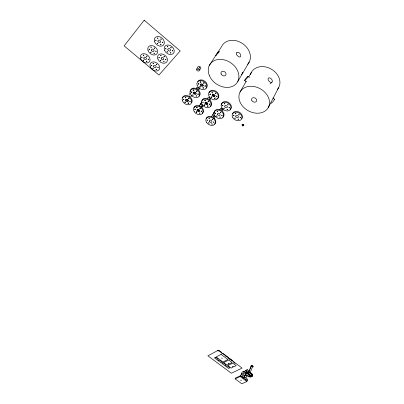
<?xml version="1.0" encoding="UTF-8"?>
<svg xmlns="http://www.w3.org/2000/svg" width="404" height="404" viewBox="0 0 404 404"><rect width="100%" height="100%" fill="white"/><g stroke="black" fill="none" stroke-linecap="round" stroke-linejoin="round"><path stroke-width="0.61" d="M249.924 376.291C249.137 376.245 250.036 376.255 250.142 375.801M251.349 375.664C250.556 375.018 251.49 376.462 251.566 375.144M252.253 376.215L251.944 373.857L252.535 375.159L252.253 376.215L251.379 376.892L249.829 376.988L247.167 376.033L245.854 374.917L245.43 373.245L246.001 372.311L246.713 371.998L246.001 372.311L245.43 373.245M252.217 375.139L252.293 374.427L252.439 375.659M194.072 89.925L193.45 89.875M196.703 90.668L197.228 91.107M198.551 83.441C199.571 84.704 197.526 84.209 198.652 83.86M250.531 373.417L249.672 372.968L249.894 372.377L250.727 372.877L250.531 373.417L251.849 374.538M247.743 372.377L248.5 372.301M215.448 97.965L214.862 97.985M252.354 375.715L252.424 374.962M251.919 376.619L252.015 375.821M250.667 377.018L250.864 376.452M251.015 375.452L251.192 374.947M247.834 373.079C248.743 373.488 247.021 373.296 248.016 372.569M251.273 373.952L251.399 373.306L252.035 373.993M251.061 375.452L251.248 374.942M250.98 373.74L251.177 373.2M247.879 373.074L248.066 372.569M243.622 377.649L243.461 378.361L243.87 378.174L245.42 374.851L244.955 374.846L244.753 375.962L245.42 374.851M251.116 375.462L251.303 374.952M247.935 373.084L248.127 372.574M248.925 376.801L249.137 376.24M249.162 374.109L248.96 374.639L249.253 374.725L249.435 374.19L248.667 373.841M251.172 375.478L251.364 374.968M246.95 373.392C246.839 374.523 245.89 373.74 246.768 373.256M247.99 373.099L248.187 372.594M250.162 372.695L252.778 366.014M247.203 380.649L240.526 375.685L235.507 378.033L235.163 378.881L241.799 383.8L246.869 381.507L247.703 379.371L244.375 376.892L242.945 377.553M248.707 372.049L251.111 365.933M248.894 372.251L249.561 370.554M250.005 369.423L251.116 366.595M246.122 379.72L245.874 379.917L246.122 379.72L245.183 379.275M245.925 378.048L247.021 375.271M248.112 372.493L248.768 370.827L247.233 369.675L245.329 370.574L242.471 377.775M246.672 371.094L246.188 372.331L247.233 369.675M245.238 374.715L246.849 371.231M241.88 376.695L244.087 371.165A1.086 0.566 23.1 0 0 245.097 371.539M235.163 378.881L240.188 376.538L240.526 375.685M240.622 376.008L241.254 374.427L241.708 374.432L241.254 374.427M241.637 373.463L242.092 373.468L241.637 373.463L242.203 372.054L244.087 371.165M241.435 374.564L241.915 373.331M251.222 375.498L251.424 374.998M246.965 373.432L246.748 373.917L246.829 373.281M248.041 373.124L248.243 372.619L248.086 373.155M247.011 372.432L248.758 372.645L249.031 372.074L247.238 371.907L247.011 372.432L245.758 372.841M251.268 375.528L251.475 375.028M249.849 376.185L250.056 375.685M230.295 359.712L229.199 358.762M246.879 373.316L246.672 373.811L246.92 373.352M247.849 372.463L248.177 371.902M251.308 375.563L251.52 375.069M246.43 375.503L246.662 374.952M250.096 375.72L249.884 376.22L250.127 375.76M248.152 373.22L248.339 372.69M251.333 375.599L251.551 375.109M218.266 351.101L218.675 350.167L221.195 352.051A1.096 0.581 24.2 0 0 221.008 352.455M243.294 377.957L243.662 377.74M246.294 372.564L246.531 372.034L247.238 371.907M245.481 374.321L245.677 372.71L246.208 372.256M245.334 373.75L245.809 373.119M211.489 116.751L211.812 116.357L211.489 116.756M248.228 374.175L248.475 373.675M268.2 107.717A16.11 12.534 29.5 0 0 252.596 86.33A16.11 12.534 29.5 0 0 241.814 105.176A16.11 12.534 29.5 0 0 268.2 107.717L278.603 87.698M200.414 104.091L200.712 103.722L200.389 104.121M240.011 92.127L246.268 81.249M248.773 76.896L251.273 72.548M237.784 81.492L249.233 62.024M242.89 72.563L242.294 73.528M189.148 94.177L189.451 93.809L189.128 94.213M209.196 65.665L221.533 46.657A15.887 12.761 34.9 0 1 242.526 43.521A15.887 12.761 34.9 0 1 247.652 64.307M219.72 109.691L219.958 109.439L219.736 109.742M197.485 67.503L197.283 67.806M218.256 51.818L215.822 55.505L216.403 54.671A2.732 0.465 -44.6 0 0 219.084 51.914A2.732 0.465 -44.6 0 0 218.256 51.818M241.511 74.695L241.91 74.104M213.948 118.554L214.115 118.286L213.918 118.473M201.813 101.848L201.803 101.975M200.581 86.754L199.97 86.633M205.787 85.83L205.288 85.85M205.01 104.939L204.495 104.838M210.181 104.055L209.757 104.121M242.779 72.437L242.481 72.831A2.707 0.566 -44.2 0 0 241.991 73.205M215.049 116.529L215.281 116.307M270.079 83.886L271.937 82.184A2.702 1.621 48.9 0 0 270.463 78.219A2.702 1.621 48.9 0 0 268.231 79.931A2.702 1.621 48.9 0 0 271.937 82.184M189.294 98.359L188.921 98.369M188.885 103.06L188.304 102.813M208.247 105.959L207.661 105.631M200.147 113.009C198.697 112.519 200.071 114.221 199.738 113.019M217.539 350.768L218.675 350.167M225.331 356.106L226.094 355.712L228.598 357.585A1.091 0.576 23.9 0 0 228.467 357.686M235.002 363.358L234.426 362.797M246.006 372.2L246.465 372.2M244.572 375.826L245.031 375.831M247.344 375.473L247.551 375.326M250.182 374.16L250.394 374.013M200.975 81.921L200.505 81.78M192.112 92.001L191.789 91.976M186.022 97.389L185.522 97.177M185.633 102.096L185.244 102.02M210.671 94.183L210.161 93.965M215.908 93.294C214.165 92.829 216.049 94.541 215.509 93.279M205.459 100.253L205.141 100.227M200.621 108.388L200.096 108.095M196.955 111.999C195.243 111.57 197.076 113.206 196.546 112.009M204.217 82.972L203.747 82.648M199 83.911L198.748 83.86M198.551 94.051L198.228 93.95M208.646 101.293C206.949 100.864 208.959 102.54 208.323 101.192M197.339 107.398L196.955 107.232M242.95 125.442L243.031 124.932L242.602 125.205M250.227 372.998L250.667 373.084M217.115 96.258C215.443 96.127 217.847 97.369 216.731 95.935M211.883 97.137C210.282 96.743 212.292 98.323 211.64 97.096M248.071 371.933L249.879 372.438M201.833 111.231L201.46 110.918M248.758 372.645L249.672 372.968M203.874 82.916C202.651 82.81 204.49 84.077 203.954 82.972M212.196 92.248C210.989 92.536 213.186 93.142 212.06 91.895M191.683 91.986C190.461 91.976 192.45 93.082 191.713 91.925M196.344 95.91C195.193 96.228 197.298 96.763 196.228 95.551M205.055 100.248C203.823 100.46 206.05 101.172 204.929 99.96M209.681 104.146C208.413 104.227 210.59 105.161 209.62 104.005M195.349 109.196L195.061 108.903M248.556 374.478L249.157 374.74A0.858 0.449 22.9 0 0 249.778 374.261M196.642 111.974L196.435 111.711M211.716 97.081L211.499 96.738M251.465 373.412L250.727 372.877M240.188 376.538L246.869 381.507M225.361 355.166L222.851 353.288A1.096 0.581 24.2 0 1 221.65 353.136M232.739 360.681L230.245 358.818A1.091 0.576 23.9 0 1 229.305 358.777M231.083 360.166L232.088 360.918M233.33 361.853L234.466 362.701M248.551 374.473L248.404 374.351A0.858 0.449 22.9 0 1 248.228 373.947M244.688 80.482L246.102 81.704M248.061 76.321L249.47 77.548M272.978 97.945L274.387 99.172M203.374 87.794L203.237 87.501M245.329 370.574A1.086 0.566 23.1 0 1 245.521 370.741M228.81 358.51A1.091 0.576 23.9 0 1 228.482 358.161M251.182 366.266A1.096 0.581 22.8 0 1 251.667 365.63A1.096 0.581 22.8 0 1 253.015 366.241A1.096 0.581 22.8 0 1 252.763 366.984M252.641 366.832A0.853 0.449 22.8 0 0 252.768 366.196L252.227 365.862A0.853 0.449 22.8 0 0 251.49 365.842A0.853 0.449 22.8 0 0 251.404 366.292M182.603 97.874A5.227 3.853 34.8 0 1 188.804 96.157A5.227 3.853 34.8 0 1 191.713 102.651M188.511 100.535A1.394 1.025 34.8 0 1 186.895 100.854A1.394 1.025 34.8 0 1 186.057 99.248M197.809 81.477A5.368 4.07 34.9 0 1 205.04 81.386A5.368 4.07 34.9 0 1 206.05 88.173M203.338 85.436A1.429 1.086 34.9 0 1 201.652 85.451A1.429 1.086 34.9 0 1 200.97 83.87M190.405 91.708A5.292 3.959 34.8 0 1 190.466 90.612M190.855 89.638A5.292 3.959 34.8 0 1 197.955 89.582A5.292 3.959 34.8 0 1 199 96.218M196.091 93.708A1.414 1.055 34.8 0 1 194.506 93.43A1.414 1.055 34.8 0 1 193.976 91.996M194.445 93.405A1.591 1.187 34.8 0 1 194.162 93.112M196.309 88.602A1.581 1.187 34.9 0 1 197.238 87.39A1.581 1.187 34.9 0 1 199.01 88.37A1.581 1.187 34.9 0 1 198.692 89.915M193.971 107.828A5.186 3.823 33.3 0 1 200.793 106.52A5.186 3.823 33.3 0 1 202.343 113.307M198.627 110.817A1.384 1.02 33.3 0 1 197.415 109.368M201.944 100.732A5.257 3.929 33.3 0 1 208.908 99.364A5.257 3.929 33.3 0 1 210.418 106.297M207.828 103.545A1.399 1.045 33.3 0 1 206.328 103.636A1.399 1.045 33.3 0 1 205.444 102.293M209.009 92.779A5.328 4.04 33.3 0 1 216.675 91.753A5.328 4.04 33.3 0 1 216.61 98.945M214.978 95.627A1.419 1.076 33.3 0 1 214.458 95.905M213.787 95.864A1.419 1.076 33.3 0 1 212.878 95.268M212.691 94.975A1.419 1.076 33.3 0 1 212.56 94.359M207.691 98.677A1.566 1.177 33.4 0 1 208.762 97.485A1.566 1.177 33.4 0 1 210.509 98.687A1.566 1.177 33.4 0 1 209.737 100.081M214.761 96.051A1.596 1.212 33.3 0 1 212.797 95.551A1.596 1.212 33.3 0 1 212.605 93.809M215.216 95.607A1.596 1.212 33.3 0 1 215.029 95.864M201.02 104.126A1.54 1.146 33.5 0 1 201.712 102.651M199.798 106.09A1.545 1.146 33.4 0 1 200.49 104.611A1.545 1.146 33.4 0 1 202.404 105.666A1.545 1.146 33.4 0 1 201.707 107.141M199.823 110.832A1.555 1.146 33.3 0 1 197.329 110.05M207.883 103.778A1.576 1.177 33.3 0 1 206.929 104.07M206.55 103.995A1.576 1.177 33.3 0 1 205.303 102.01M211.969 116.074A1.535 1.136 31.9 0 1 214.075 115.61A1.535 1.136 31.9 0 1 214.302 117.675M213.15 114.095A1.53 1.136 31.9 0 1 214.342 113.287M214.585 111.595A1.525 1.136 32 0 1 214.842 111.423M220.094 109.171A1.555 1.167 31.7 0 1 222.245 108.686A1.555 1.167 31.7 0 1 222.458 110.797M206.308 118.619A5.146 3.788 31.8 0 1 213.166 117.377A5.146 3.788 31.8 0 1 214.615 124.053M197.809 67.221A1.636 1.257 36.5 0 1 200.01 66.63A1.636 1.257 36.5 0 1 200.288 68.943M274.18 99.222A2.666 0.485 -49.6 0 1 273.064 101.561A2.666 0.485 -49.6 0 1 270.983 102.964M214.408 111.711A5.217 3.894 31.6 0 1 221.402 110.413A5.217 3.894 31.6 0 1 222.816 117.226M221.503 105.04A5.287 4.005 31.6 0 1 228.144 102.242A5.287 4.005 31.6 0 1 230.118 109.555M250.48 74.588A15.625 12.519 29.8 0 1 271.018 68.953A15.625 12.519 29.8 0 1 277.321 89.466M232.623 113.787A5.252 3.969 30.1 0 1 239.198 112.145A5.252 3.969 30.1 0 1 241.834 118.619M242.642 125.487A0.869 0.651 29.1 0 1 242.466 124.336A0.869 0.651 29.1 0 1 243.779 124.851A0.869 0.651 29.1 0 1 243.056 125.649M213.413 116.625L213.817 116.907L213.413 116.625M209.136 98.839L209.55 99.132L209.136 98.839M201.081 105.944L201.49 106.232L201.081 105.944M197.718 88.728L198.132 89.026L197.718 88.728M199.288 67.63L199.722 67.938L199.303 67.584M189.769 96.006L190.188 96.298L189.769 96.006M222.018 109.893L221.604 109.661L222.018 109.893M141.592 57.166C141.905 58.418 142.637 56.676 141.592 57.166M143.289 55.116C143.602 56.373 144.339 54.621 143.289 55.116M143.147 60.201C143.46 61.443 144.193 59.711 143.147 60.201M146.556 56.116C146.869 57.373 147.612 55.621 146.556 56.116M146.394 61.196C146.708 62.443 147.445 60.711 146.394 61.196M149.091 49.136C149.399 50.414 150.157 48.631 149.091 49.136M148.106 59.166C148.414 60.418 149.162 58.676 148.106 59.166M150.838 47.026C151.147 48.313 151.909 46.516 150.838 47.026M150.647 52.232C150.955 53.505 151.712 51.732 150.647 52.232M155.626 40.188C155.934 41.496 156.717 39.663 155.626 40.188M154.156 48.036C154.464 49.323 155.232 47.526 154.156 48.036M151.283 65.302C151.495 66.468 152.424 64.978 151.318 65.241M153.949 53.242C154.252 54.515 155.015 52.737 153.949 53.242M157.424 38.016C157.732 39.334 158.519 37.486 157.424 38.016M153.01 63.287C153.313 64.529 154.065 62.797 153.01 63.287M155.707 51.151C156.015 52.429 156.782 50.641 155.707 51.151M157.186 43.354C157.494 44.657 158.277 42.834 157.186 43.354M152.808 68.301C153.116 69.533 153.858 67.827 152.808 68.301M214.186 112.408L213.862 112.782L214.186 112.408M213.004 114.383L212.686 114.761L213.004 114.383M160.797 39.031C161.1 40.35 161.893 38.501 160.797 39.031M156.272 64.287C156.575 65.534 157.333 63.802 156.272 64.287M160.54 44.369C160.843 45.667 161.63 43.849 160.54 44.369M156.055 69.301C156.353 70.538 157.106 68.826 156.055 69.301M158.888 57.413C159.191 58.681 159.959 56.919 158.888 57.413M162.352 42.218C162.655 43.526 163.448 41.693 162.352 42.218M157.792 67.306C158.09 68.544 158.848 66.822 157.792 67.306M160.666 55.343C160.964 56.616 161.741 54.843 160.666 55.343M160.413 60.479C160.716 61.741 161.484 59.984 160.413 60.479M163.979 56.353C164.276 57.626 165.059 55.853 163.979 56.353M165.539 48.621C165.837 49.914 166.635 48.106 165.539 48.621M163.711 61.489C164.009 62.746 164.781 60.994 163.711 61.489M167.362 46.485C167.66 47.788 168.463 45.97 167.362 46.485M165.499 59.433C165.797 60.701 166.579 58.939 165.499 59.433M167.069 51.752C167.367 53.04 168.16 51.242 167.069 51.752M170.73 47.505C171.028 48.808 171.836 46.985 170.73 47.505M170.417 52.767C170.71 54.055 171.513 52.257 170.417 52.767M172.256 50.657C172.548 51.949 173.356 50.141 172.256 50.657M202.707 106.03L203.03 105.666L202.707 106.03M183.386 99.308C183.663 100.49 184.441 98.869 183.386 99.308M199.49 105.702L199.172 106.065L199.49 105.702M185.184 97.45C185.456 98.637 186.239 97.005 185.184 97.45M184.8 102.162C185.072 103.338 185.85 101.722 184.8 102.162M187.057 99.768L187.512 100.015L187.057 99.768M188.405 98.46C188.673 99.647 189.461 98.01 188.405 98.46M187.996 103.166C188.269 104.343 189.052 102.727 187.996 103.166M197.778 69.513L198.253 69.776L197.778 69.513M189.804 101.323C190.077 102.505 190.865 100.879 189.804 101.323M193.117 90.148C193.385 91.36 194.198 89.688 193.117 90.148M192.678 94.965C192.945 96.167 193.748 94.511 192.678 94.965M194.986 92.521L195.445 92.774L194.986 92.521M196.384 91.163C196.652 92.375 197.47 90.703 196.384 91.163M200.126 81.972C200.394 83.209 201.227 81.492 200.126 81.972M199.637 86.905C199.904 88.133 200.732 86.436 199.637 86.905M197.788 94.087C198.051 95.293 198.869 93.627 197.788 94.087M194.763 109.262C195.026 110.428 195.814 108.828 194.763 109.262M201.995 84.406L202.465 84.663L201.995 84.406M196.586 107.444C196.849 108.615 197.647 107.01 196.586 107.444M202.939 87.926C203.202 89.153 204.035 87.456 202.939 87.926M198.409 109.716L198.864 109.964L198.409 109.716M204.848 85.981C205.111 87.213 205.949 85.507 204.848 85.981M199.798 108.459C200.061 109.625 200.864 108.02 199.798 108.459M202.757 102.182C203.02 103.368 203.833 101.732 202.757 102.182M201.167 111.282C201.424 112.448 202.227 110.847 201.167 111.282M204.131 105.05C204.389 106.232 205.202 104.606 204.131 105.05M199.717 69.887L200.061 69.493L199.738 69.852M206.454 102.641L206.914 102.894L206.454 102.641M191.466 96.142L191.789 95.778L191.481 96.112M209.843 94.243C210.095 95.455 210.939 93.778 209.843 94.243M207.373 106.065C207.626 107.247 208.449 105.621 207.373 106.065M213.585 94.708L214.049 94.965L213.615 94.667M207.106 120.059C207.363 121.205 208.166 119.635 207.106 120.059M214.504 98.192C214.756 99.404 215.605 97.733 214.504 98.192M208.964 118.286C209.216 119.443 210.024 117.862 208.964 118.286M208.444 122.826L209.04 123.154L208.444 122.826M212.166 119.301C212.418 120.453 213.231 118.872 212.166 119.301M211.625 123.836L212.226 124.164L211.625 123.836M215.226 113.16C215.473 114.332 216.307 112.726 215.226 113.16M213.494 122.079C213.741 123.23 214.559 121.66 213.494 122.079M217.135 111.342C217.382 112.519 218.221 110.903 217.135 111.342M216.559 115.983C216.716 117.084 217.711 115.701 216.6 115.928M222.442 105.419C222.685 106.616 223.543 104.964 222.442 105.419M220.387 112.362C220.635 113.544 221.473 111.923 220.387 112.362M219.791 117.003C220.034 118.17 220.872 116.569 219.791 117.003M224.402 103.545C224.634 104.747 225.518 103.096 224.402 103.545M221.71 115.201C221.958 116.372 222.796 114.766 221.71 115.201M223.771 108.297C224.018 109.489 224.871 107.853 223.771 108.297M227.704 104.575C227.947 105.782 228.816 104.121 227.704 104.575M227.053 109.327C227.295 110.519 228.159 108.878 227.053 109.327M229.028 107.474C229.265 108.671 230.134 107.025 229.028 107.474M233.467 115.256C233.704 116.438 234.572 114.812 233.467 115.256M235.456 113.428C235.689 114.615 236.562 112.984 235.456 113.428M234.764 118.094C234.997 119.271 235.865 117.66 234.764 118.094M238.749 114.458C238.981 115.645 239.865 114.014 238.749 114.458M238.037 119.124C238.269 120.301 239.143 118.69 238.037 119.124M240.037 117.317C240.178 118.433 241.228 117.024 240.082 117.261M242.324 125.508C242.552 126.669 243.425 125.078 242.324 125.508M221.857 358.121L222.18 358.292L221.912 358.09M228.583 363.297L228.932 364.125L227.058 365.054L223.68 362.545L228.664 360.03L232.063 362.57L230.169 363.509L228.583 363.297M232.704 366.367L233.042 367.191L231.159 368.11L227.795 365.605L232.805 363.125L236.194 365.65L234.29 366.579L232.704 366.367M240.84 380.103L241.168 380.255L240.84 380.103M144.213 20.2L124.119 45.859L158.949 75.043L180.214 50.965L144.213 20.2M218.286 350.288L207.878 355.808L231.366 373.235L242.107 368.089L218.286 350.288M215.569 357.288L214.433 357.883L221.17 362.888L222.321 362.307L219.786 360.424A1.101 0.576 24.3 0 1 218.342 360.11A1.101 0.576 24.3 0 1 218.115 359.181L215.569 357.288M221.089 354.379L216.155 356.944L222.942 361.994L227.917 359.474L221.089 354.379M223.059 362.858L221.907 363.438L228.608 368.413L229.765 367.847L227.25 365.974A1.101 0.576 23.9 0 1 225.806 365.66A1.101 0.576 23.9 0 1 225.589 364.736L223.059 362.858M248.985 375.311L248.117 374.856A0.985 0.51 22.9 0 1 248.026 374.23A0.985 0.51 22.9 0 1 248.94 374.22L249.566 374.604A0.985 0.51 22.9 0 1 248.985 375.311M154.616 41.829A5.595 4.222 41.1 0 0 163.261 45.309A5.595 4.222 41.1 0 0 160.07 36.926A5.595 4.222 41.1 0 0 154.616 41.829M157.999 41.339A1.495 1.126 41.1 0 0 160.242 42.521A1.495 1.126 41.1 0 0 159.676 40.274A1.495 1.126 41.1 0 0 157.999 41.339M140.643 58.721A5.439 3.99 40.2 0 0 149.031 62.125A5.439 3.99 40.2 0 0 145.824 54.101A5.439 3.99 40.2 0 0 140.643 58.721M143.9 58.287A1.449 1.066 40.2 0 0 146.081 59.433A1.449 1.066 40.2 0 0 145.496 57.287A1.449 1.066 40.2 0 0 143.9 58.287M148.106 50.732A5.515 4.106 40.6 0 0 156.626 54.176A5.515 4.106 40.6 0 0 153.429 45.975A5.515 4.106 40.6 0 0 148.106 50.732M151.429 50.273A1.47 1.096 40.6 0 0 153.641 51.434A1.47 1.096 40.6 0 0 153.066 49.243A1.47 1.096 40.6 0 0 151.429 50.273M157.888 58.989A5.474 4.09 39.4 0 0 166.382 62.423A5.474 4.09 39.4 0 0 163.272 54.318A5.474 4.09 39.4 0 0 157.888 58.989M161.221 58.545A1.459 1.091 39.4 0 0 163.423 59.706A1.459 1.091 39.4 0 0 162.873 57.54A1.459 1.091 39.4 0 0 161.221 58.545M150.313 66.832A5.398 3.974 39.1 0 0 158.686 70.23A5.398 3.974 39.1 0 0 155.56 62.297A5.398 3.974 39.1 0 0 150.313 66.832M153.586 66.418A1.439 1.06 39.1 0 0 155.757 67.559A1.439 1.06 39.1 0 0 155.197 65.438A1.439 1.06 39.1 0 0 153.586 66.418M164.509 50.237A5.555 4.207 39.9 0 0 173.129 53.712A5.555 4.207 39.9 0 0 170.028 45.425A5.555 4.207 39.9 0 0 164.509 50.237M167.907 49.768A1.48 1.121 39.9 0 0 170.14 50.944A1.48 1.121 39.9 0 0 169.599 48.722A1.48 1.121 39.9 0 0 167.907 49.768M182.366 100.732A5.232 3.853 34.7 0 0 190.592 104.091A5.232 3.853 34.7 0 0 187.764 96.571A5.232 3.853 34.7 0 0 182.366 100.732M185.759 100.707A1.394 1.025 34.7 0 0 187.986 101.353A1.394 1.025 34.7 0 0 186.956 99.384A1.394 1.025 34.7 0 0 185.759 100.707M197.142 85.431A5.373 4.07 34.9 0 0 205.611 88.87A5.373 4.07 34.9 0 0 202.823 81.027A5.373 4.07 34.9 0 0 197.142 85.431M200.662 85.375A1.434 1.086 34.9 0 0 202.959 86.032A1.434 1.086 34.9 0 0 201.929 83.976A1.434 1.086 34.9 0 0 200.662 85.375M190.213 93.516A5.303 3.959 34.8 0 0 198.561 96.91A5.303 3.959 34.8 0 0 195.753 89.239A5.303 3.959 34.8 0 0 190.213 93.516M193.667 93.475A1.414 1.055 34.8 0 0 195.93 94.127A1.414 1.055 34.8 0 0 194.905 92.117A1.414 1.055 34.8 0 0 193.667 93.475M194.279 111.751A5.191 3.823 33.3 0 0 202.606 113.277A5.191 3.823 33.3 0 0 197.93 106.227A5.191 3.823 33.3 0 0 194.279 111.751M197.117 110.651A1.384 1.02 33.3 0 0 199.339 111.302A1.384 1.02 33.3 0 0 198.339 109.358A1.384 1.02 33.3 0 0 197.117 110.651M202.237 104.727A5.262 3.929 33.3 0 0 210.706 106.252A5.262 3.929 33.3 0 0 206.015 99.066A5.262 3.929 33.3 0 0 202.237 104.727M205.141 103.591A1.404 1.045 33.3 0 0 207.398 104.247A1.404 1.045 33.3 0 0 206.399 102.263A1.404 1.045 33.3 0 0 205.141 103.591M209.292 96.849A5.333 4.04 33.3 0 0 217.902 98.369A5.333 4.04 33.3 0 0 213.186 91.036A5.333 4.04 33.3 0 0 209.292 96.849M212.257 95.672A1.424 1.076 33.3 0 0 214.549 96.329A1.424 1.076 33.3 0 0 213.549 94.309A1.424 1.076 33.3 0 0 212.257 95.672M209.444 121.432A1.374 1.01 31.8 0 0 211.666 122.089A1.374 1.01 31.8 0 0 210.686 120.175A1.374 1.01 31.8 0 0 209.444 121.432M206.585 122.493A5.151 3.788 31.8 0 0 214.908 124.048A5.151 3.788 31.8 0 0 210.327 117.099A5.151 3.788 31.8 0 0 206.585 122.493M196.642 69.902A1.641 1.257 36.4 0 0 199.263 70.705A1.641 1.257 36.4 0 0 198.142 68.316A1.641 1.257 36.4 0 0 196.642 69.902M209.444 75.765A16.382 12.797 34.2 0 0 235.805 84.173A16.382 12.797 34.2 0 0 225.493 60.226A16.382 12.797 34.2 0 0 209.444 75.765M236.441 52.939A2.742 1.692 37.3 0 0 237.815 55.974A2.762 1.601 55.9 0 0 240.547 56.525A2.762 1.601 55.9 0 0 239.587 53.081A2.742 1.692 37.3 0 0 236.441 52.939M221.16 74.008A2.732 2.131 34.2 0 0 225.558 75.356A2.732 2.131 34.2 0 0 223.786 71.377A2.732 2.131 34.2 0 0 221.16 74.008M245.531 79.866A2.697 0.374 -50.1 0 0 248.132 76.391A2.697 0.374 -50.1 0 0 245.46 78.957A2.697 0.374 -50.1 0 0 245.531 79.866M217.594 114.559A1.394 1.04 31.6 0 0 219.847 115.216A1.394 1.04 31.6 0 0 218.872 113.266A1.394 1.04 31.6 0 0 217.594 114.559M214.67 115.655A5.222 3.894 31.6 0 0 223.129 117.21A5.222 3.894 31.6 0 0 218.539 110.125A5.222 3.894 31.6 0 0 214.67 115.655M224.841 106.838A1.409 1.066 31.6 0 0 227.129 107.499A1.409 1.066 31.6 0 0 226.154 105.505A1.409 1.066 31.6 0 0 224.841 106.838M221.852 107.969A5.292 4.005 31.6 0 0 230.452 109.519A5.292 4.005 31.6 0 0 225.841 102.293A5.292 4.005 31.6 0 0 221.852 107.969M235.85 116.665A1.404 1.055 30 0 0 238.133 117.327A1.404 1.055 30 0 0 237.183 115.362A1.404 1.055 30 0 0 235.85 116.665M251.748 100.293A2.687 2.091 29.5 0 0 256.126 101.657A2.687 2.091 29.5 0 0 254.485 97.813A2.687 2.091 29.5 0 0 251.748 100.293M232.845 117.761A5.257 3.969 30 0 0 241.441 119.337A5.257 3.969 30 0 0 236.916 112.206A5.257 3.969 30 0 0 232.845 117.761M242.213 125.386A0.869 0.651 29.1 0 0 243.637 125.629A0.869 0.651 29.1 0 0 242.87 124.467A0.869 0.651 29.1 0 0 242.213 125.386"/></g></svg>
